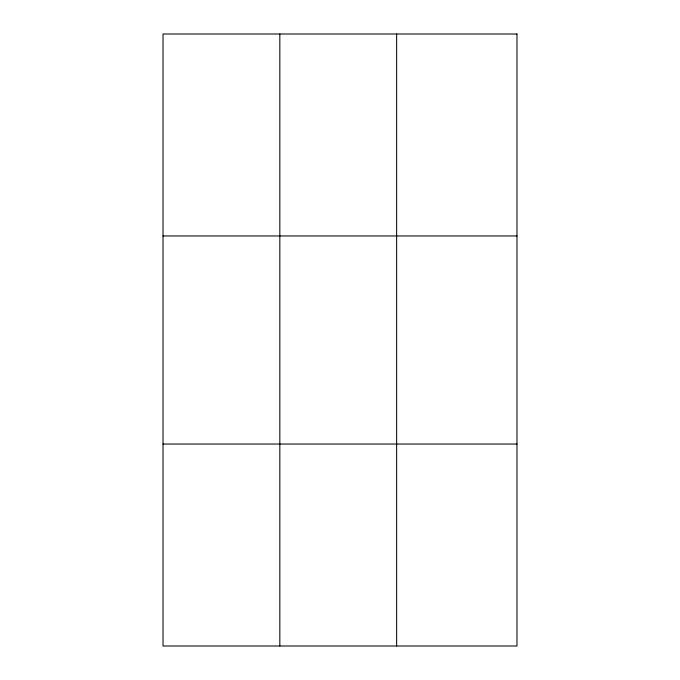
<?xml version="1.0" encoding="UTF-8"?>
<svg xmlns="http://www.w3.org/2000/svg" width="680" height="680" viewBox="0 0 680 680"><rect width="100%" height="100%" fill="white"/><g stroke="black" fill="none" stroke-linecap="round" stroke-linejoin="round"><path stroke-width="1.02" d="M279.828 34L279.828 646M396.635 34L396.635 646M163.022 235.96L516.979 235.96M163.022 444.04L516.979 444.04M516.979 34L516.979 646L163.022 646L163.022 34L516.979 34"/></g></svg>
